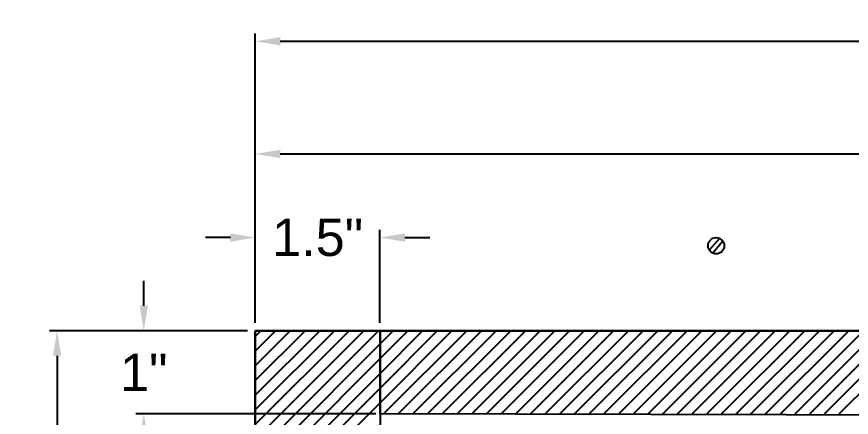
# Model space of a CAD drawing. Header units: inches. Extents: x -38 to 199, y -310 to 64.
# Drawn here: x 38.83 to 48.87, y -43.94 to -39.12 of the extents above; entities that cross this region are included whole.
import ezdxf

# ---------------------------------------------------------------- set-up
doc = ezdxf.new("R2010")
doc.units = ezdxf.units.IN
doc.header["$MEASUREMENT"] = 0
doc.layers.add('PLC', color=7, linetype='Continuous')
doc.styles.get("Standard").update_dxf_attribs({"font": 'arial.ttf'})
doc.dimstyles.new('Current', dxfattribs={"dimscale": 1.5, "dimtxt": 0.3, "dimasz": 0.2, "dimexe": 0.0625, "dimexo": 0.0625, "dimgap": 0.09, "dimtad": 0, "dimtih": 1, "dimtoh": 1, "dimdec": 4, "dimzin": 0, "dimdsep": 46, "dimlunit": 5, "dimtxsty": 'Standard', "dimcen": 0, "dimclrd": 256, "dimclre": 256, "dimclrt": 256, "dimadec": 0, "dimazin": 0, "dimtfac": 1, "dimtdec": 4, "dimtix": 1, "dimtofl": 0, "dimtmove": 0, "dimatfit": 3, "dimfxl": 1, "dimfrac": 1, "dimtolj": 1, "dimtzin": 0, "dimarcsym": 0})

# ---------------------------------------------------------------- blocks, each defined once
blk = doc.blocks.new('*D185')
at = {"lineweight": -2, "transparency": 16777216}
for p, q in [((40.361, -42.596), (40.361, -42.296)), ((41.608, -42.896), (40.267, -42.896)), ((43.151, -43.896), (40.267, -43.896)), ((40.361, -44.196), (40.361, -44.496))]:
    blk.add_line(p, q, dxfattribs=at)
at = {"transparency": 16777216}
for points in [[(40.311, -42.596), (40.411, -42.596), (40.361, -42.896)], [(40.311, -44.196), (40.411, -44.196), (40.361, -43.896)]]:
    blk.add_solid(points, dxfattribs=at)
at = {"layer": 'DEFPOINTS', "color": 0, "transparency": 16777216}
for p in [(41.702, -42.896), (40.361, -43.896), (43.245, -43.896)]:
    blk.add_point(p, dxfattribs=at)
at = {"transparency": 16777216, "insert": (40.361, -43.396), "char_height": 0.45, "attachment_point": 5}
blk.add_mtext('\\A1;1"', dxfattribs=at)
blk = doc.blocks.new('*D188')
at = {"lineweight": -2, "transparency": 16777216}
for p, q in [((41.702, -42.802), (41.702, -41.682)), ((43.202, -42.802), (43.202, -41.682)), ((41.402, -41.776), (41.102, -41.776)), ((43.502, -41.776), (43.802, -41.776))]:
    blk.add_line(p, q, dxfattribs=at)
at = {"transparency": 16777216}
for points in [[(41.402, -41.726), (41.402, -41.826), (41.702, -41.776)], [(43.502, -41.726), (43.502, -41.826), (43.202, -41.776)]]:
    blk.add_solid(points, dxfattribs=at)
at = {"layer": 'DEFPOINTS', "color": 0, "transparency": 16777216}
for p in [(43.202, -41.776), (41.702, -42.896), (43.202, -42.896)]:
    blk.add_point(p, dxfattribs=at)
at = {"transparency": 16777216, "insert": (42.452, -41.776), "char_height": 0.45, "attachment_point": 5}
blk.add_mtext('\\A1;1.5"', dxfattribs=at)
blk = doc.blocks.new('*D189')
at = {"lineweight": -2, "transparency": 16777216}
for p, q in [((41.608, -42.896), (39.225, -42.896)), ((39.318, -43.196), (39.318, -59.031)), ((39.318, -75.596), (39.318, -59.761)), ((41.608, -75.896), (39.225, -75.896))]:
    blk.add_line(p, q, dxfattribs=at)
at = {"transparency": 16777216}
for points in [[(39.268, -43.196), (39.368, -43.196), (39.318, -42.896)], [(39.268, -75.596), (39.368, -75.596), (39.318, -75.896)]]:
    blk.add_solid(points, dxfattribs=at)
at = {"layer": 'DEFPOINTS', "color": 0, "transparency": 16777216}
for p in [(41.702, -42.896), (39.318, -75.896), (41.702, -75.896)]:
    blk.add_point(p, dxfattribs=at)
at = {"transparency": 16777216, "insert": (39.318, -59.396), "char_height": 0.45, "attachment_point": 5}
blk.add_mtext('\\A1;33"', dxfattribs=at)
blk = doc.blocks.new('*D190')
at = {"lineweight": -2, "transparency": 16777216}
for p, q in [((41.702, -42.802), (41.702, -40.679)), ((59.437, -42.81), (59.437, -40.679)), ((42.002, -40.772), (49.585, -40.772)), ((59.137, -40.772), (51.554, -40.772))]:
    blk.add_line(p, q, dxfattribs=at)
at = {"transparency": 16777216}
for points in [[(42.002, -40.722), (42.002, -40.822), (41.702, -40.772)], [(59.137, -40.722), (59.137, -40.822), (59.437, -40.772)]]:
    blk.add_solid(points, dxfattribs=at)
at = {"layer": 'DEFPOINTS', "color": 0, "transparency": 16777216}
for p in [(59.437, -40.772), (41.702, -42.896), (59.437, -42.904)]:
    blk.add_point(p, dxfattribs=at)
at = {"transparency": 16777216, "insert": (50.569, -40.772), "char_height": 0.45, "attachment_point": 5}
blk.add_mtext('\\A1;17.75"', dxfattribs=at)
blk = doc.blocks.new('*D191')
at = {"lineweight": -2, "transparency": 16777216}
for p, q in [((41.702, -42.802), (41.702, -39.324)), ((62.702, -42.802), (62.702, -39.324)), ((42.002, -39.418), (51.63, -39.418)), ((62.402, -39.418), (52.774, -39.418))]:
    blk.add_line(p, q, dxfattribs=at)
at = {"transparency": 16777216}
for points in [[(42.002, -39.368), (42.002, -39.468), (41.702, -39.418)], [(62.402, -39.368), (62.402, -39.468), (62.702, -39.418)]]:
    blk.add_solid(points, dxfattribs=at)
at = {"layer": 'DEFPOINTS', "color": 0, "transparency": 16777216}
for p in [(62.702, -39.418), (41.702, -42.896), (62.702, -42.896)]:
    blk.add_point(p, dxfattribs=at)
at = {"transparency": 16777216, "insert": (52.202, -39.418), "char_height": 0.45, "attachment_point": 5}
blk.add_mtext('\\A1;21"', dxfattribs=at)
blk = doc.blocks.new('*D193')
at = {"lineweight": -2, "transparency": 16777216}
for p, q in [((41.608, -43.896), (40.267, -43.896)), ((40.361, -44.196), (40.361, -46.531)), ((40.361, -49.596), (40.361, -47.26)), ((41.608, -49.896), (40.267, -49.896))]:
    blk.add_line(p, q, dxfattribs=at)
at = {"transparency": 16777216}
for points in [[(40.311, -44.196), (40.411, -44.196), (40.361, -43.896)], [(40.311, -49.596), (40.411, -49.596), (40.361, -49.896)]]:
    blk.add_solid(points, dxfattribs=at)
at = {"layer": 'DEFPOINTS', "color": 0, "transparency": 16777216}
for p in [(41.702, -43.896), (40.361, -49.896), (41.702, -49.896)]:
    blk.add_point(p, dxfattribs=at)
at = {"transparency": 16777216, "insert": (40.361, -46.896), "char_height": 0.45, "attachment_point": 5}
blk.add_mtext('\\A1;6"', dxfattribs=at)
blk = doc.blocks.new('screw')
at = {"layer": 'PLC'}
for p, q in [((76.388, 10.468), (76.266, 10.326)), ((76.429, 10.434), (76.307, 10.29))]:
    blk.add_line(p, q, dxfattribs=at)
blk.add_circle((76.348, 10.379), 0.0976, dxfattribs=at)

msp = doc.modelspace()

# ---------------------------------------------------------------- linework, layer by layer
for p, q in [((41.70208, -42.8957), (41.70208, -75.8957)), ((62.70208, -42.8957), (41.70208, -42.8957))]:
    msp.add_line(p, q)
at = {"color": 8, "linetype": 'Continuous'}
for p, q in [((41.70208, -42.96328), (41.76966, -42.8957)), ((41.70208, -43.14006), (41.94644, -42.8957)), ((41.70208, -43.31683), (42.12322, -42.8957)), ((41.70208, -43.49361), (42.29999, -42.8957)), ((41.70208, -43.67039), (42.47677, -42.8957)), ((41.70208, -43.84716), (42.65355, -42.8957)), ((41.70208, -44.02394), (42.83032, -42.8957)), ((41.70208, -44.20072), (43.0071, -42.8957)), ((41.70208, -44.37749), (43.18388, -42.8957)), ((43.20208, -43.05427), (43.36065, -42.8957)), ((43.20208, -43.23105), (43.53743, -42.8957)), ((43.20208, -43.40782), (43.71421, -42.8957)), ((43.20208, -43.5846), (43.89098, -42.8957)), ((43.20208, -43.76138), (44.06776, -42.8957)), ((43.24454, -43.8957), (44.24454, -42.8957)), ((43.42131, -43.8957), (44.42131, -42.8957)), ((43.59809, -43.8957), (44.59809, -42.8957)), ((43.77487, -43.8957), (44.77487, -42.8957)), ((43.95164, -43.8957), (44.95164, -42.8957)), ((44.12842, -43.8957), (45.12842, -42.8957)), ((44.3052, -43.8957), (45.3052, -42.8957)), ((44.48197, -43.8957), (45.48197, -42.8957)), ((44.65875, -43.8957), (45.65875, -42.8957)), ((44.83553, -43.8957), (45.83553, -42.8957)), ((45.0123, -43.8957), (46.0123, -42.8957)), ((45.18908, -43.8957), (46.18908, -42.8957)), ((45.36586, -43.8957), (46.36586, -42.8957)), ((45.54263, -43.8957), (46.54263, -42.8957)), ((45.71941, -43.8957), (46.71941, -42.8957)), ((45.89619, -43.8957), (46.89619, -42.8957)), ((46.07296, -43.8957), (47.07296, -42.8957)), ((46.24974, -43.8957), (47.24974, -42.8957)), ((46.42652, -43.8957), (47.42652, -42.8957)), ((46.60329, -43.8957), (47.60329, -42.8957)), ((46.78007, -43.8957), (47.78007, -42.8957)), ((46.95685, -43.8957), (47.95685, -42.8957)), ((47.13362, -43.8957), (48.13362, -42.8957)), ((47.3104, -43.8957), (48.3104, -42.8957)), ((47.48718, -43.8957), (48.48718, -42.8957)), ((47.66395, -43.8957), (48.66395, -42.8957)), ((47.84073, -43.8957), (48.84073, -42.8957)), ((48.01751, -43.8957), (49.01751, -42.8957)), ((48.19428, -43.8957), (49.19428, -42.8957)), ((48.37106, -43.8957), (49.37106, -42.8957)), ((48.54784, -43.8957), (49.54784, -42.8957)), ((48.72461, -43.8957), (49.72461, -42.8957)), ((41.70208, -44.55427), (43.20208, -43.05427)), ((41.70208, -44.73105), (43.20208, -43.23105)), ((41.70208, -44.90782), (43.20208, -43.40782)), ((41.70208, -45.0846), (43.20208, -43.5846)), ((41.70208, -45.26138), (43.20208, -43.76138))]:
    msp.add_line(p, q, dxfattribs=at)
for points in [[(41.70208, -42.8957), (43.20208, -42.8957), (43.20208, -75.8957), (41.70208, -75.8957)], [(43.20208, -43.8957), (43.20208, -42.8957), (59.48478, -42.8957), (59.48478, -43.93384)]]:
    msp.add_lwpolyline(points, close=True)

# ---------------------------------------------------------------- block references
at = {"layer": 'PLC'}
msp.add_blockref('screw', (-29.10308, -52.25393), dxfattribs=at)

# ---------------------------------------------------------------- dimensions: what is measured, and where the dimension line sits
dim = msp.add_linear_dim(base=(62.70208, -39.41787), p1=(41.70208, -42.8957), p2=(62.70208, -42.8957), dimstyle='Current', override={"dimpost": '"'})
dim.commit()
dim.dimension.update_dxf_attribs({"geometry": '*D191', "text_midpoint": (52.20208, -39.41787)})
for base, p2, text, picture, middle in [((59.43688, -40.77242), (59.43688, -42.90351), '17.75"', '*D190', (50.56948, -40.77242)), ((43.20208, -41.77592), (43.20208, -42.8957), '1.5"', '*D188', (42.45208, -41.77592))]:
    dim = msp.add_linear_dim(base=base, p1=(41.70208, -42.8957), p2=p2, text=text, dimstyle='Current', override={"dimpost": '"'})
    dim.commit()
    dim.dimension.update_dxf_attribs({"geometry": picture, "text_midpoint": middle})
for base, p1, p2, picture, middle in [((40.36102, -43.8957), (41.70208, -42.8957), (43.24454, -43.8957), '*D185', (40.36102, -43.3957)), ((39.31832, -75.8957), (41.70208, -42.8957), (41.70208, -75.8957), '*D189', (39.31832, -59.3957)), ((40.36102, -49.8957), (41.70208, -43.8957), (41.70208, -49.8957), '*D193', (40.36102, -46.8957))]:
    dim = msp.add_linear_dim(base=base, p1=p1, p2=p2, angle=90, dimstyle='Current', override={"dimpost": '"'})
    dim.commit()
    dim.dimension.update_dxf_attribs({"geometry": picture, "text_midpoint": middle})

doc.saveas('drawing.dxf')
